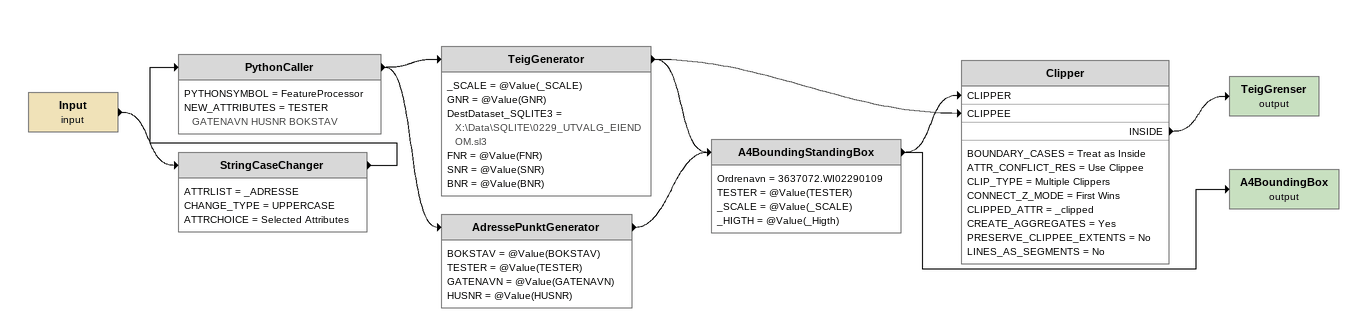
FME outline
Input (input)
    -> StringCaseChanger
StringCaseChanger
    ATTRLIST = _ADRESSE
    CHANGE_TYPE = UPPERCASE
    ATTRCHOICE = Selected Attributes
    -> PythonCaller
PythonCaller
    PYTHONSYMBOL = FeatureProcessor
    NEW_ATTRIBUTES = TESTER GATENAVN HUSNR BOKSTAV
    -> AdressePunktGenerator
    -> TeigGenerator
TeigGenerator
    _SCALE = @Value(_SCALE)
    GNR = @Value(GNR)
    DestDataset_SQLITE3 = X:\Data\SQLITE\0229_UTVALG_EIENDOM.sl3
    FNR = @Value(FNR)
    SNR = @Value(SNR)
    BNR = @Value(BNR)
    -> A4BoundingStandingBox
    -> Clipper [CLIPPEE]
AdressePunktGenerator
    BOKSTAV = @Value(BOKSTAV)
    TESTER = @Value(TESTER)
    GATENAVN = @Value(GATENAVN)
    HUSNR = @Value(HUSNR)
    -> A4BoundingStandingBox
A4BoundingStandingBox
    Ordrenavn = 3637072.WI02290109
    TESTER = @Value(TESTER)
    _SCALE = @Value(_SCALE)
    _HIGTH = @Value(_Higth)
    -> Clipper [CLIPPER]
    -> A4BoundingBox (output)
Clipper
    BOUNDARY_CASES = Treat as Inside
    ATTR_CONFLICT_RES = Use Clippee
    CLIP_TYPE = Multiple Clippers
    CONNECT_Z_MODE = First Wins
    CLIPPED_ATTR = _clipped
    CREATE_AGGREGATES = Yes
    PRESERVE_CLIPPEE_EXTENTS = No
    LINES_AS_SEGMENTS = No
    INSIDE -> TeigGrenser (output)
TeigGrenser (output)
A4BoundingBox (output)
